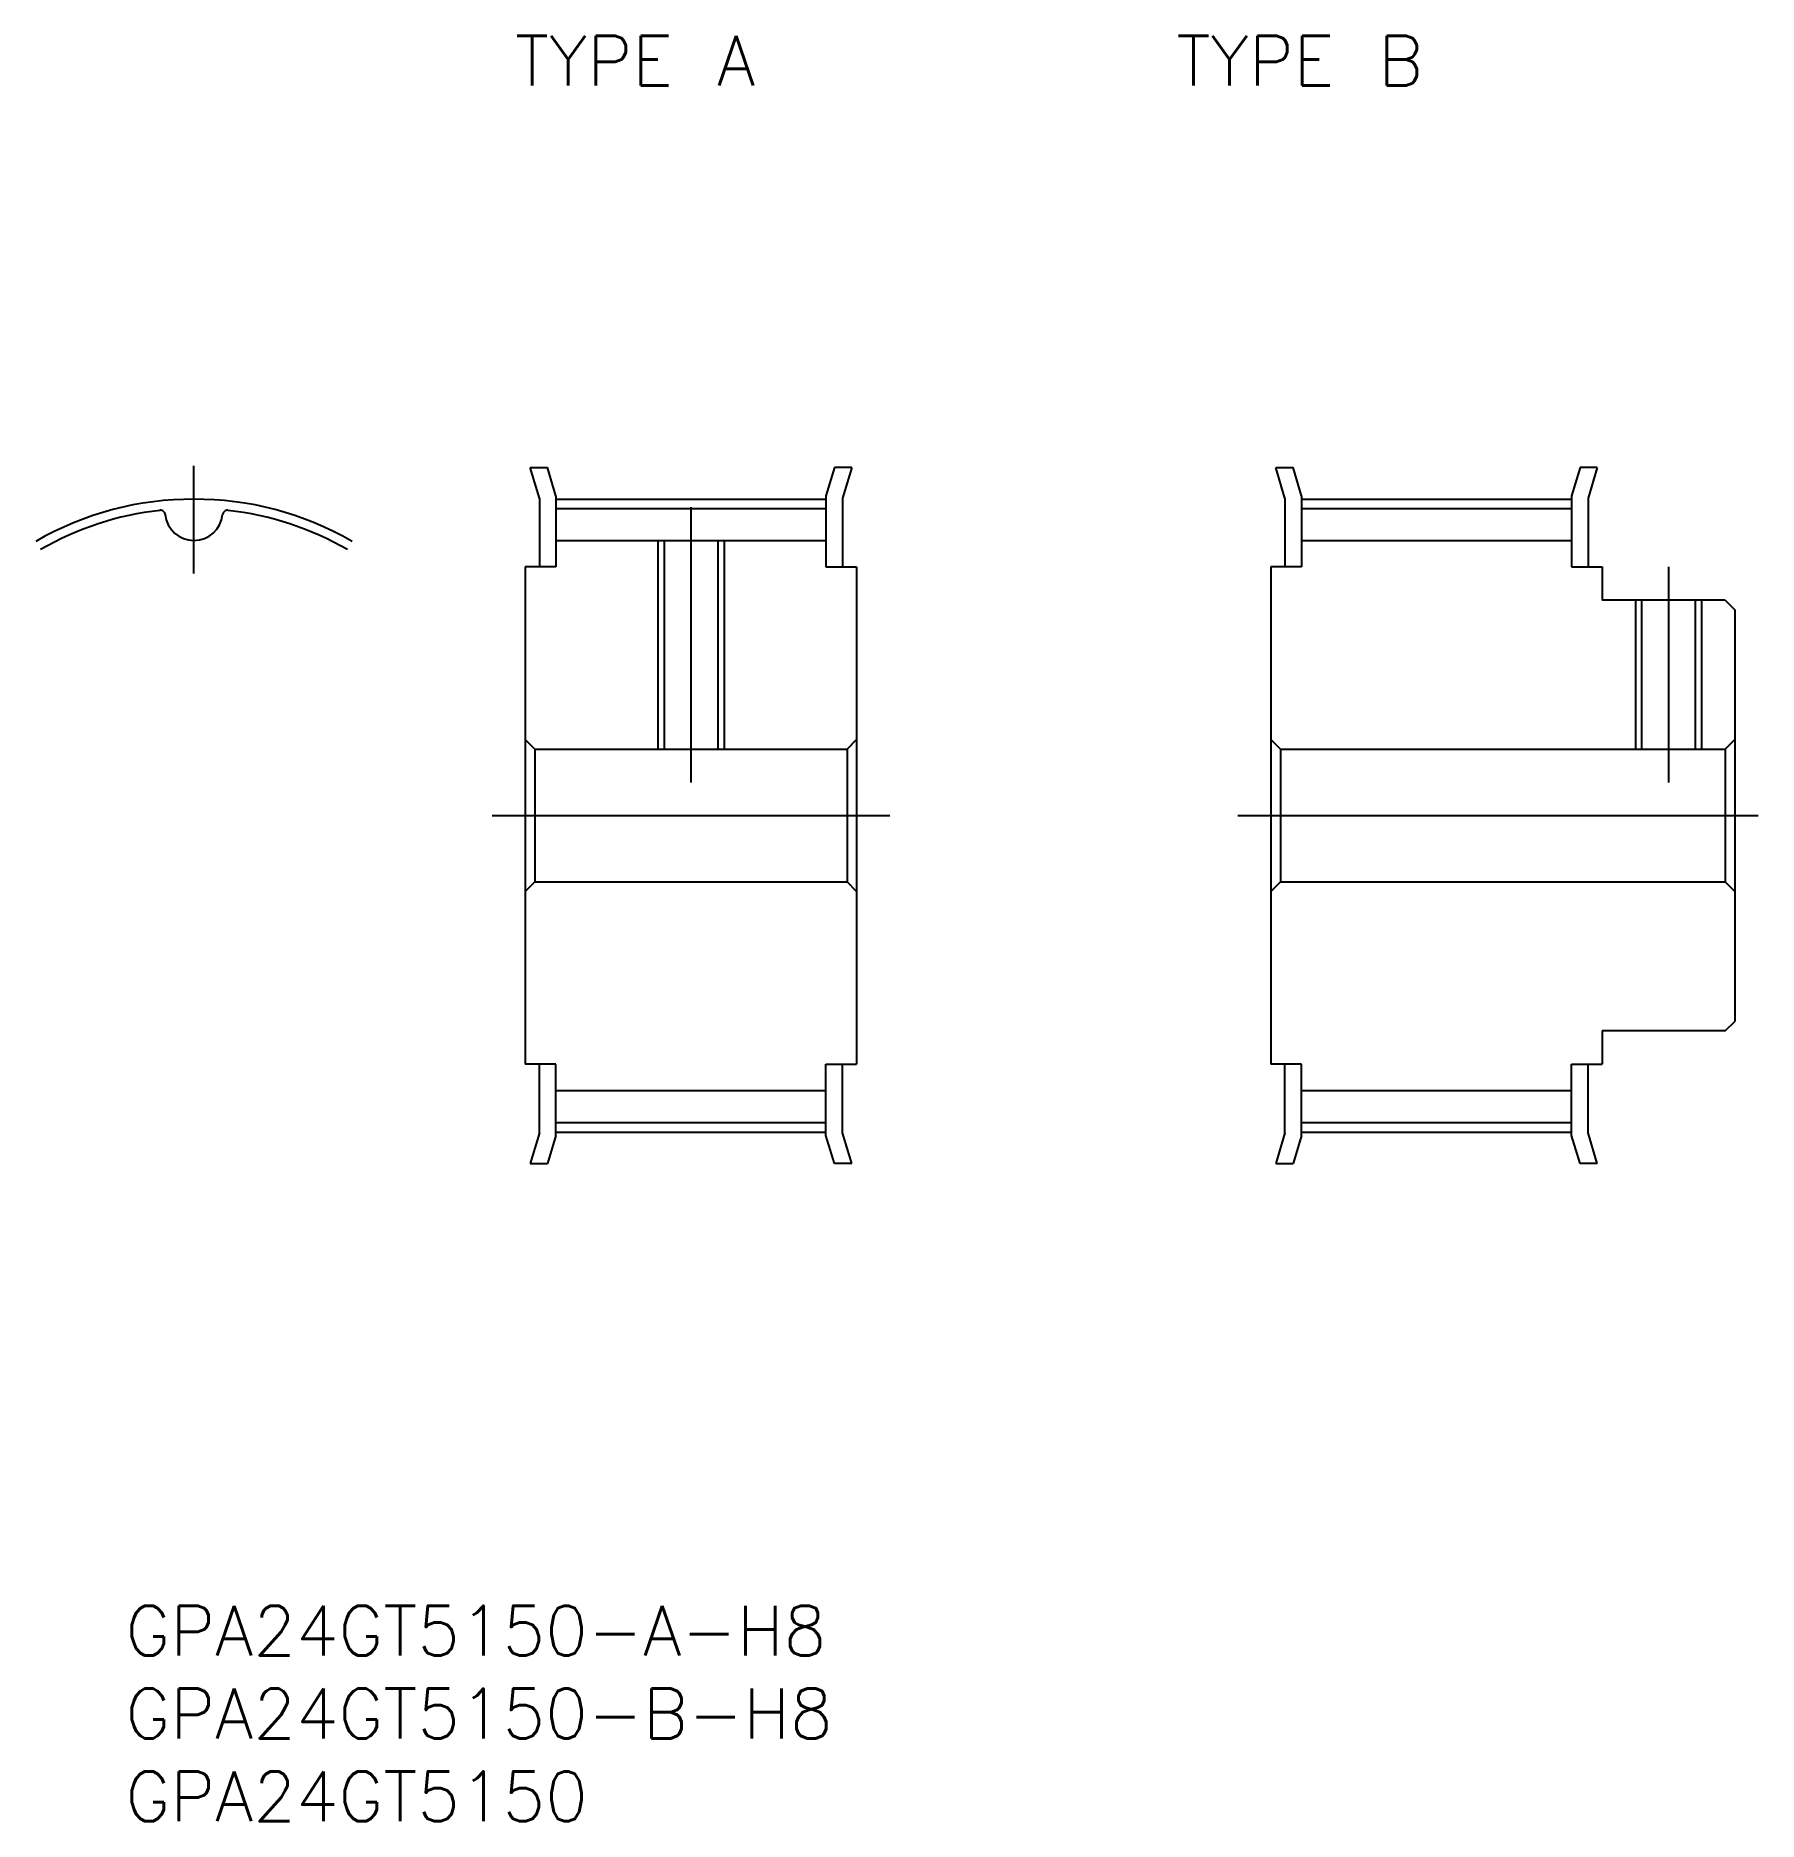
# Model space of a CAD drawing. Extents: x -10 to 94, y -61 to 47.
import ezdxf

# ---------------------------------------------------------------- set-up
doc = ezdxf.new("R2010")
doc.units = 0
doc.linetypes.add('CENTER', pattern=[50.8, 31.75, -6.35, 6.35, -6.35])
doc.layers.get('0').update_dxf_attribs({"linetype": 'CONTINUOUS'})
doc.layers.add('CENTER', color=1, linetype='CONTINUOUS')
doc.styles.get("Standard").update_dxf_attribs({"font": 'txt.shx', "height": 3, "bigfont": 'bigfont.shx'})

# ---------------------------------------------------------------- blocks, each defined once
blk = doc.blocks.new('*U2')
at = {"color": 7, "linetype": 'CONTINUOUS'}
blk.add_text('GPA24GT5150-B-H8', height=3, dxfattribs=at).set_placement((-4.13, -55.69))
blk = doc.blocks.new('*U3')
at = {"color": 7, "linetype": 'CONTINUOUS'}
blk.add_text('GPA24GT5150', height=3, dxfattribs=at).set_placement((-4.13, -60.69))
blk = doc.blocks.new('*U4')
at = {"color": 7, "linetype": 'CONTINUOUS'}
blk.add_text('TYPE A', height=3, dxfattribs=at).set_placement((19.38, 44.06))
blk = doc.blocks.new('*U5')
at = {"color": 7, "linetype": 'CONTINUOUS'}
blk.add_text('TYPE B', height=3, dxfattribs=at).set_placement((59.3, 44.06))
blk = doc.blocks.new('*U6')
at = {"color": 7, "linetype": 'CONTINUOUS'}
blk.add_text('GPA24GT5150-A-H8', height=3, dxfattribs=at).set_placement((-4.13, -50.69))

msp = doc.modelspace()

# ---------------------------------------------------------------- linework, layer by layer
at = {"color": 7, "linetype": 'CONTINUOUS'}
for p, q in [((20.3, 21), (21.34, 21)), ((20.85, 19.15), (20.3, 21)), ((21.85, 19.3), (21.34, 21)), ((38.66, 21), (38.15, 19.3)), ((39.7, 21), (38.66, 21)), ((39.7, 21), (39.15, 19.15)), ((65.3, 21), (66.34, 21)), ((65.85, 19.15), (65.3, 21)), ((66.85, 19.3), (66.34, 21)), ((83.66, 21), (83.15, 19.3)), ((84.7, 21), (83.66, 21)), ((84.7, 21), (84.15, 19.15)), ((20.85, 19.15), (20.85, 15)), ((21.85, 19.3), (21.85, 15)), ((21.85, 18.53), (38.15, 18.53)), ((38.15, 19.3), (38.15, 15)), ((39.15, 19.15), (39.15, 15)), ((65.85, 19.15), (65.85, 15)), ((66.85, 19.3), (66.85, 15)), ((66.85, 18.53), (83.15, 18.53)), ((83.15, 19.3), (83.15, 15)), ((84.15, 19.15), (84.15, 15)), ((21.85, 16.6), (38.15, 16.6)), ((28.38, 16.6), (28.38, 4)), ((31.62, 16.6), (31.62, 4)), ((66.85, 16.6), (83.15, 16.6)), ((20, 15), (20, -15)), ((21.85, 15), (20, 15)), ((38.15, 15), (40, 15)), ((40, 15), (40, -15)), ((65, 15), (65, -15)), ((66.85, 15), (65, 15)), ((83.15, 15), (85, 15)), ((85, 15), (85, 13)), ((92.42, 13), (85, 13)), ((87.38, 13), (87.38, 4)), ((90.62, 13), (90.62, 4)), ((92.42, 13), (93, 12.42)), ((93, 12.42), (93, -12.42)), ((20, 4.58), (20.58, 4)), ((40, 4.58), (39.42, 4)), ((65, 4.58), (65.58, 4)), ((93, 4.58), (92.42, 4)), ((20.58, 4), (39.42, 4)), ((20.58, 4), (20.58, -4)), ((39.42, 4), (39.42, -4)), ((65.58, 4), (92.42, 4)), ((65.58, 4), (65.58, -4)), ((92.42, 4), (92.42, -4)), ((20, -4.58), (20.58, -4)), ((20.58, -4), (39.42, -4)), ((40, -4.58), (39.42, -4)), ((65, -4.58), (65.58, -4)), ((65.58, -4), (92.42, -4)), ((93, -4.58), (92.42, -4)), ((92.42, -13), (93, -12.42)), ((92.42, -13), (85, -13)), ((85, -13), (85, -15)), ((21.85, -15), (20, -15)), ((20.85, -19.15), (20.85, -15)), ((21.85, -19.3), (21.85, -15)), ((38.15, -19.3), (38.15, -15)), ((38.15, -15), (40, -15)), ((39.15, -19.15), (39.15, -15)), ((66.85, -15), (65, -15)), ((65.85, -19.15), (65.85, -15)), ((66.85, -19.3), (66.85, -15)), ((83.15, -19.3), (83.15, -15)), ((83.15, -15), (85, -15)), ((84.15, -19.15), (84.15, -15)), ((21.85, -16.6), (38.15, -16.6)), ((66.85, -16.6), (83.15, -16.6)), ((20.85, -19.15), (20.3, -21)), ((21.85, -19.3), (21.34, -21)), ((21.85, -18.53), (38.15, -18.53)), ((38.66, -21), (38.15, -19.3)), ((39.7, -21), (39.15, -19.15)), ((65.85, -19.15), (65.3, -21)), ((66.85, -19.3), (66.34, -21)), ((66.85, -18.53), (83.15, -18.53)), ((83.66, -21), (83.15, -19.3)), ((84.7, -21), (84.15, -19.15)), ((20.3, -21), (21.34, -21)), ((39.7, -21), (38.66, -21)), ((65.3, -21), (66.34, -21)), ((84.7, -21), (83.66, -21))]:
    msp.add_line(p, q, dxfattribs=at)
at = {"color": 3, "linetype": 'CONTINUOUS'}
for p, q in [((28, 16.6), (28, 4)), ((32, 16.6), (32, 4)), ((87, 13), (87, 4)), ((91, 13), (91, 4))]:
    msp.add_line(p, q, dxfattribs=at)
at = {"color": 7, "linetype": 'CONTINUOUS'}
for centre, radius, start, end in [((0, 0), 18.53, 96.3448, 120), ((-2.02, 18.13), 0.29, 5.8976, 96.3447), ((2.02, 18.13), 0.29, 83.6552, 174.1024), ((0, 0), 18.53, 60, 83.6552), ((0, 18.34), 1.74, 185.8976, 354.1024)]:
    msp.add_arc(centre, radius, start, end, dxfattribs=at)
at = {"layer": 'CENTER', "color": 1, "linetype": 'CENTER'}
for p, q in [((0, 14.6), (0, 21.1)), ((21.85, 19.1), (38.15, 19.1)), ((30, 18.6), (30, 2)), ((66.85, 19.1), (83.15, 19.1)), ((89, 15), (89, 2)), ((18, 0), (42, 0)), ((63, 0), (94.42, 0)), ((21.85, -19.1), (38.15, -19.1)), ((66.85, -19.1), (83.15, -19.1))]:
    msp.add_line(p, q, dxfattribs=at)
msp.add_arc((0, 0), 19.1, 60, 120, dxfattribs=at)

# ---------------------------------------------------------------- block references
at = {"color": 7, "linetype": 'CONTINUOUS'}
for name in ['*U4', '*U5', '*U6', '*U2', '*U3']:
    msp.add_blockref(name, (0, 0), dxfattribs=at)

doc.saveas('drawing.dxf')
